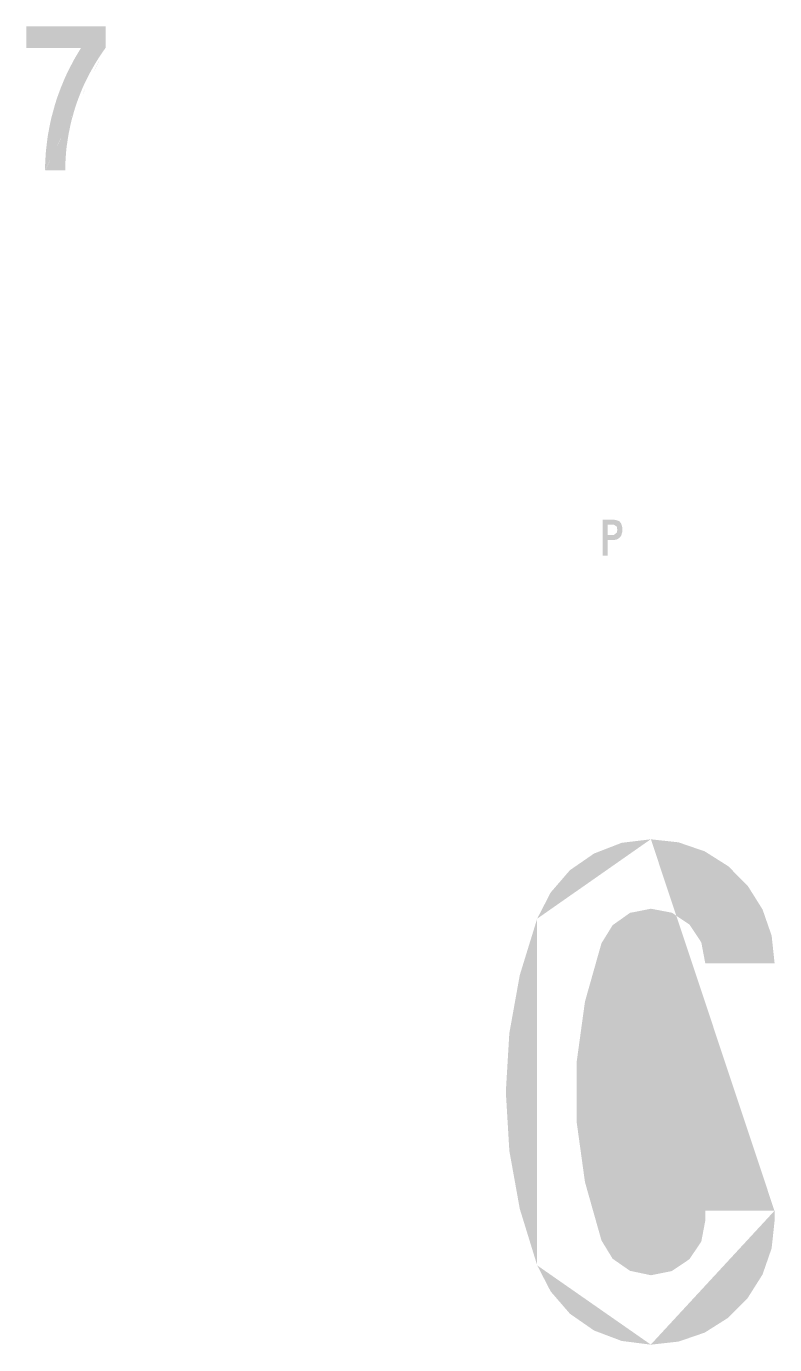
# Model space of a CAD drawing. Extents: x 182 to 1067, y -1436 to 264.
# Drawn here: x 199.8 to 282.9, y -45 to 101.4 of the extents above; entities that cross this region are included whole.
import ezdxf

# ---------------------------------------------------------------- set-up
doc = ezdxf.new("R2010")
doc.units = 0
doc.header["$LTSCALE"] = 12
doc.header["$MEASUREMENT"] = 0
doc.linetypes.add('CENTERX2', pattern=[101.6, 63.5, -12.7, 12.7, -12.7])
doc.layers.add('GREEN', color=84, linetype='CONTINUOUS')
doc.layers.add('TBLK25', color=1, linetype='CONTINUOUS')

msp = doc.modelspace()

# ---------------------------------------------------------------- hatches: boundary and pattern name
at = {"layer": 'GREEN'}
h = msp.add_hatch(color=256, dxfattribs=at)
h.paths.add_polyline_path([(282.86, -31.19), (282.84, -31.19)], flags=16)
edge = h.paths.add_edge_path()
edge.add_line((275.16, -30.08), (282.86, -30.08))
edge.add_line((282.86, -30.08), (282.86, -31.19))
edge.add_line((282.53, -34.26), (282.86, -31.19))
edge.add_line((282.53, -34.26), (281.52, -37.17))
edge.add_line((281.52, -37.17), (279.87, -39.78))
edge.add_line((279.87, -39.78), (277.71, -41.97))
edge.add_line((277.71, -41.97), (275.1, -43.62))
edge.add_line((275.1, -43.62), (272.19, -44.62))
edge.add_line((272.19, -44.62), (269.12, -44.96))
edge.add_line((269.12, -44.96), (265.88, -44.55))
edge.add_line((265.88, -44.55), (262.81, -43.39))
edge.add_line((262.81, -43.39), (260.13, -41.53))
edge.add_line((260.13, -41.53), (257.99, -39.05))
edge.add_line((257.99, -39.05), (256.49, -36.14))
edge.add_line((256.49, -36.14), (254.56, -29.88))
edge.add_line((254.56, -29.88), (253.4, -23.43))
edge.add_line((253.4, -23.43), (253.01, -16.89))
edge.add_line((253.01, -16.89), (253.4, -10.37))
edge.add_line((253.4, -10.37), (254.56, -3.92))
edge.add_line((254.56, -3.92), (256.49, 2.34))
edge.add_line((256.49, 2.34), (257.99, 5.25))
edge.add_line((257.99, 5.25), (260.13, 7.73))
edge.add_line((260.13, 7.73), (262.81, 9.58))
edge.add_line((262.81, 9.58), (265.88, 10.77))
edge.add_line((265.88, 10.77), (269.12, 11.16))
edge.add_line((269.12, 11.16), (272.19, 10.82))
edge.add_line((272.19, 10.82), (275.1, 9.82))
edge.add_line((275.1, 9.82), (277.71, 8.17))
edge.add_line((277.71, 8.17), (279.87, 6))
edge.add_line((279.87, 6), (281.52, 3.37))
edge.add_line((281.52, 3.37), (282.53, 0.46))
edge.add_line((282.53, 0.46), (282.86, -2.61))
edge.add_line((282.86, -2.61), (275.16, -2.61))
edge.add_line((275.16, -2.61), (274.72, -0.29))
edge.add_line((274.72, -0.29), (273.4, 1.7))
edge.add_line((273.4, 1.7), (271.44, 3.01))
edge.add_line((271.44, 3.01), (269.12, 3.45))
edge.add_line((269.12, 3.45), (266.8, 2.99))
edge.add_line((266.8, 2.99), (264.87, 1.62))
edge.add_line((264.87, 1.62), (263.63, -0.39))
edge.add_line((263.63, -0.39), (261.8, -6.86))
edge.add_line((261.8, -6.86), (260.88, -13.54))
edge.add_line((260.88, -13.54), (260.88, -20.26))
edge.add_line((260.88, -20.26), (261.8, -26.91))
edge.add_line((261.8, -26.91), (263.63, -33.38))
edge.add_line((263.63, -33.38), (264.87, -35.42))
edge.add_line((264.87, -35.42), (266.8, -36.76))
edge.add_line((266.8, -36.76), (269.12, -37.25))
edge.add_line((269.12, -37.25), (271.44, -36.79))
edge.add_line((271.44, -36.79), (273.4, -35.47))
edge.add_line((273.4, -35.47), (274.72, -33.51))
edge.add_line((274.72, -33.51), (275.16, -31.19))
edge.add_line((275.16, -31.19), (275.16, -30.08))
edge = h.paths.add_edge_path(flags=16)
edge.add_line((282.86, -30.08), (282.84, -30.08))
edge.add_line((269.12, 11.16), (269.1, 11.16))
edge.add_line((256.49, 2.34), (256.47, 2.34))
edge.add_line((256.49, -36.14), (256.47, -36.14))
edge.add_line((269.12, -44.96), (269.1, -44.96))
at = {"layer": 'TBLK25', "linetype": 'CENTERX2'}
h = msp.add_hatch(color=256, dxfattribs=at)
h.paths.add_polyline_path([(204.07, 85.43), (204.07, 85.43)], flags=16)
edge = h.paths.add_edge_path()
edge.add_line((204.08, 85.9), (204.07, 85.43))
edge.add_line((201.84, 85.43), (204.07, 85.43))
edge.add_line((201.84, 85.43), (201.84, 85.93))
edge.add_line((201.84, 85.93), (201.86, 86.42))
edge.add_line((201.86, 86.42), (201.89, 86.92))
edge.add_line((201.89, 86.92), (201.92, 87.41))
edge.add_line((201.92, 87.41), (201.97, 87.91))
edge.add_line((201.97, 87.91), (202.03, 88.39))
edge.add_line((202.03, 88.39), (202.09, 88.89))
edge.add_line((202.09, 88.89), (202.16, 89.38))
edge.add_line((202.16, 89.38), (202.25, 89.86))
edge.add_line((202.25, 89.86), (202.34, 90.35))
edge.add_line((202.34, 90.35), (202.44, 90.83))
edge.add_line((202.44, 90.83), (202.55, 91.32))
edge.add_line((202.55, 91.32), (202.68, 91.8))
edge.add_line((202.68, 91.8), (202.81, 92.28))
edge.add_line((202.81, 92.28), (202.94, 92.75))
edge.add_line((202.94, 92.75), (203.09, 93.23))
edge.add_line((203.09, 93.23), (203.25, 93.7))
edge.add_line((203.25, 93.7), (203.42, 94.16))
edge.add_line((203.42, 94.16), (203.59, 94.62))
edge.add_line((203.59, 94.62), (203.78, 95.08))
edge.add_line((203.78, 95.08), (203.97, 95.54))
edge.add_line((203.97, 95.54), (204.17, 95.99))
edge.add_line((204.17, 95.99), (204.39, 96.44))
edge.add_line((204.39, 96.44), (204.61, 96.89))
edge.add_line((204.61, 96.89), (204.84, 97.32))
edge.add_line((204.84, 97.32), (205.07, 97.76))
edge.add_line((205.07, 97.76), (205.32, 98.19))
edge.add_line((205.32, 98.19), (205.57, 98.61))
edge.add_line((205.57, 98.61), (205.83, 99.03))
edge.add_line((205.83, 99.03), (199.76, 99.03))
edge.add_line((199.76, 99.03), (199.76, 101.43))
edge.add_line((199.76, 101.43), (208.55, 101.43))
edge.add_line((208.55, 101.43), (208.55, 99.03))
edge.add_line((208.55, 99.03), (208.28, 98.65))
edge.add_line((208.28, 98.65), (208.02, 98.26))
edge.add_line((208.02, 98.26), (207.76, 97.87))
edge.add_line((207.76, 97.87), (207.51, 97.47))
edge.add_line((207.51, 97.47), (207.27, 97.07))
edge.add_line((207.27, 97.07), (207.04, 96.66))
edge.add_line((207.04, 96.66), (206.81, 96.25))
edge.add_line((206.81, 96.25), (206.59, 95.83))
edge.add_line((206.59, 95.83), (206.38, 95.41))
edge.add_line((206.38, 95.41), (206.18, 94.99))
edge.add_line((206.18, 94.99), (205.99, 94.56))
edge.add_line((205.99, 94.56), (205.81, 94.13))
edge.add_line((205.81, 94.13), (205.64, 93.69))
edge.add_line((205.64, 93.69), (205.47, 93.25))
edge.add_line((205.47, 93.25), (205.32, 92.81))
edge.add_line((205.32, 92.81), (205.17, 92.36))
edge.add_line((205.17, 92.36), (205.03, 91.91))
edge.add_line((205.03, 91.91), (204.91, 91.46))
edge.add_line((204.91, 91.46), (204.78, 91.01))
edge.add_line((204.78, 91.01), (204.67, 90.55))
edge.add_line((204.67, 90.55), (204.58, 90.09))
edge.add_line((204.58, 90.09), (204.48, 89.63))
edge.add_line((204.48, 89.63), (204.4, 89.17))
edge.add_line((204.4, 89.17), (204.33, 88.71))
edge.add_line((204.33, 88.71), (204.26, 88.24))
edge.add_line((204.26, 88.24), (204.2, 87.78))
edge.add_line((204.2, 87.78), (204.16, 87.31))
edge.add_line((204.16, 87.31), (204.13, 86.84))
edge.add_line((204.13, 86.84), (204.1, 86.37))
edge.add_line((204.1, 86.37), (204.08, 85.9))
edge = h.paths.add_edge_path(flags=16)
edge.add_line((208.55, 99.03), (208.54, 99.03))
edge.add_line((201.84, 85.43), (201.83, 85.43))
h = msp.add_hatch(color=256, dxfattribs=at)
h.paths.add_polyline_path([(265.01, 46.09), (264.95, 46.09)], flags=0)
edge = h.paths.add_edge_path(flags=16)
edge.add_line((264.32, 44.96), (264.32, 46.09))
edge.add_line((264.32, 46.09), (265.01, 46.09))
edge.add_line((265.33, 45.9), (265.01, 46.09))
edge.add_line((265.33, 45.9), (265.39, 45.52))
edge.add_line((265.39, 45.52), (265.33, 45.21))
edge.add_line((265.33, 45.21), (265.01, 44.96))
edge.add_line((265.01, 44.96), (264.32, 44.96))
h.paths.add_polyline_path([(264.95, 46.65), (265.01, 46.65)], flags=16)
edge = h.paths.add_edge_path()
edge.add_line((264.32, 42.64), (263.76, 42.64))
edge.add_line((263.76, 42.64), (263.76, 46.65))
edge.add_line((263.76, 46.65), (265.01, 46.65))
edge.add_line((265.33, 46.59), (265.01, 46.65))
edge.add_line((265.33, 46.59), (265.64, 46.46))
edge.add_line((265.64, 46.46), (265.83, 46.21))
edge.add_line((265.83, 46.21), (265.95, 45.77))
edge.add_line((265.95, 45.77), (265.95, 45.33))
edge.add_line((265.95, 45.33), (265.83, 44.89))
edge.add_line((265.83, 44.89), (265.64, 44.64))
edge.add_line((265.64, 44.64), (265.33, 44.45))
edge.add_line((265.33, 44.45), (265.01, 44.39))
edge.add_line((265.01, 44.39), (264.32, 44.39))
edge.add_line((264.32, 44.39), (264.32, 42.64))

doc.saveas('drawing.dxf')
